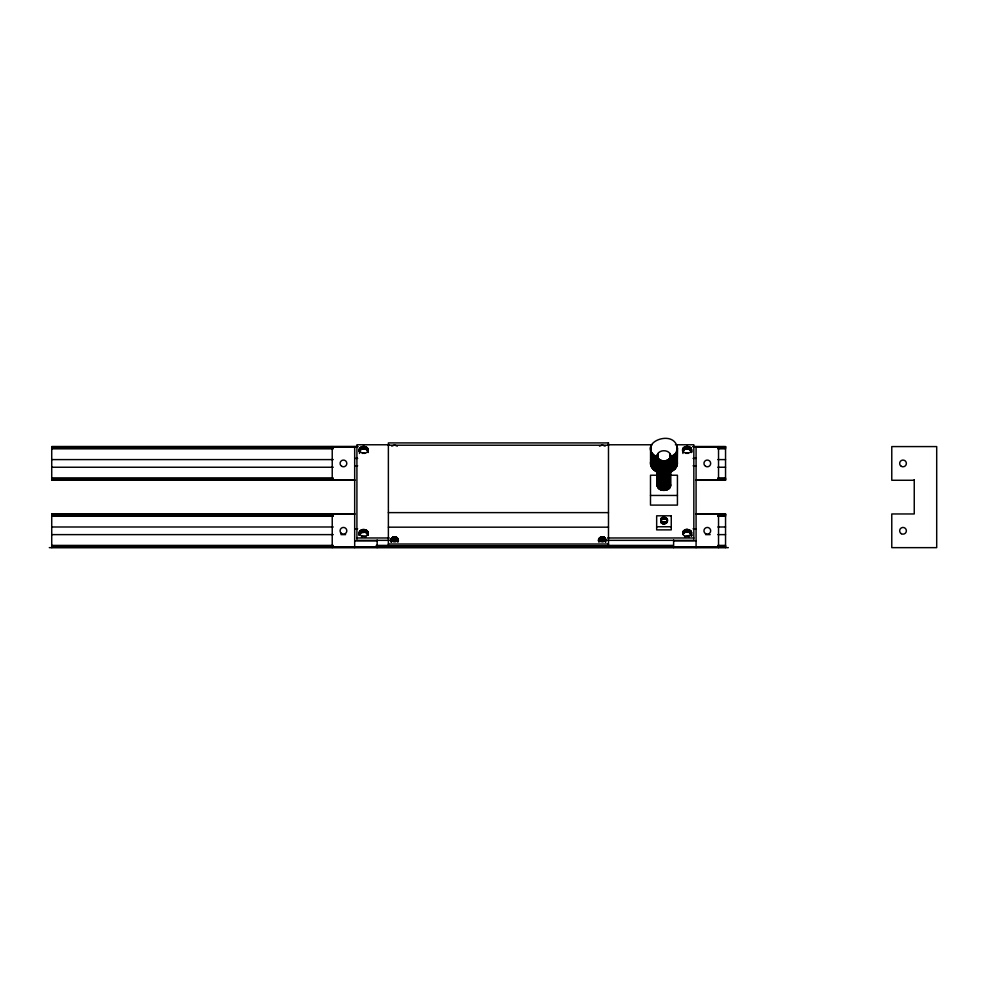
<?xml version="1.0" encoding="UTF-8"?>
<svg xmlns="http://www.w3.org/2000/svg" width="986" height="986" viewBox="0 0 986 986"><rect width="100%" height="100%" fill="white"/><g stroke="black" fill="none" stroke-linecap="round" stroke-linejoin="round"><path stroke-width="1.48" d="M359.187 534.954C360.531 532.354 360.395 528.619 364.537 529.605C366.681 529.741 369.047 532.009 367.815 534.202C365.596 538.923 355.786 534.868 360.482 530.53M359.36 451.218C360.371 448.383 361.369 445.253 365.387 446.707C367.371 447.139 369.035 449.591 367.63 451.415C365.116 455.729 355.897 451.613 360.482 447.447M657.255 455.298C657.157 462.237 669.358 462.804 670.665 456.296C670.763 449.357 658.574 448.79 657.255 455.298L657.255 485.839C658.537 493.493 673.956 490.708 669.901 482.955M667.325 519.795C664.453 527.374 655.937 516.011 665.254 517.465C673.228 521.569 658.771 527.646 661.162 519.881M391.171 541.77C391.516 538.59 396.89 538.368 397.851 541.277M677.431 448.457L675.841 453.227L670.307 457.381L670.307 472.232L675.163 468.929L677.185 465.281L677.431 448.457C674.818 427.049 634.109 444.304 657.613 457.381M691.506 535.953C692.098 532.415 687.168 530.998 684.604 532.489C680.118 536.409 684.358 527.091 688.401 529.692C698.224 533.364 681.77 540.92 682.793 531.935M682.694 449.172C682.053 454.016 690.705 454.657 691.568 450.158C691.568 444.563 680.771 445.635 682.694 451.539M391.245 538.898C390.764 542.534 397.247 543.015 397.9 539.638C397.543 534.659 388.262 537.062 391.245 542.263M651.068 460.376C648.936 465.355 652.942 470.63 657.613 472.232M599.081 538.664C598.157 542.312 604.664 543.138 605.614 539.884C605.823 534.72 595.852 536.803 599.007 542.263M599.007 541.277C599.956 538.368 605.342 538.59 605.675 541.77M682.756 451.329A4.486 3.365 0 0 1 687.686 448.864A4.486 3.365 0 0 1 691.593 452.204L690.57 450.06L687.538 448.852L684.604 449.394L682.793 451.218L682.793 448.852M658.019 482.955L657.255 485.839M599.5 446.14L602.31 445.019L605.108 446.14M391.75 446.14L394.548 445.019L397.346 446.14M360.482 449.813C362.897 447.94 367.815 448.729 368.16 452.204A4.486 3.365 0 0 0 364.253 448.864A4.486 3.365 0 0 0 359.323 451.329M360.482 532.908L365.387 532.181L368.135 534.954M389.236 444.772L356.92 444.772L356.92 540.34L398.455 540.34M607.684 444.772L652.301 444.772M675.373 444.772L693.836 444.772L693.836 540.34L598.453 540.34M388.373 445.216L608.485 445.216M51.728 446.584L357.869 446.584L51.728 446.658L51.728 480.268L354.8 480.194M693.084 446.584L725.548 446.584L725.548 480.268L696.079 480.268M693.244 446.658L725.548 446.658M51.728 446.88L357.869 446.88M693.244 446.88L725.548 446.88M51.728 447.237L333.256 447.237M717.857 447.237L725.548 447.237M51.728 447.706L333.256 447.706M717.857 447.706L725.548 447.706M51.728 448.248L333.256 448.248M717.857 448.248L725.548 448.248M51.728 448.827L333.256 448.827M717.857 448.827L725.548 448.827M354.677 458.379L357.671 458.379M693.084 458.379L696.079 458.379M51.728 459.599L333.256 459.599M717.857 459.599L725.548 459.599M354.677 465.799L357.671 465.799M693.084 465.799L696.079 465.799M51.728 467.241L333.256 467.241M717.857 467.241L725.548 467.241M657.97 475.227L650.489 475.227L650.489 505.103L677.431 505.103L677.431 475.227L669.95 475.227M51.728 478.025L333.256 478.025M717.857 478.025L725.548 478.025M51.728 478.604L333.256 478.604M717.857 478.604L725.548 478.604M51.728 479.147L333.256 479.147M717.857 479.147L725.548 479.147M51.728 479.615L333.256 479.615M717.857 479.615L725.548 479.615M51.728 479.972L354.8 479.972M696.326 479.972L725.548 479.972M914.244 480.268L891.775 480.268L891.775 446.584L936.7 446.584L936.7 547.649L891.775 547.649L891.775 513.965L914.244 513.965L914.244 479.64M650.489 495.453L677.431 495.453M388.373 512.621L608.485 512.621M354.8 513.965L51.728 513.965L51.728 547.649M696.079 513.965L725.548 513.965L725.548 547.649M51.728 514.039L354.8 514.039M696.326 514.039L725.548 514.039M51.728 514.261L333.256 514.261M717.857 514.261L725.548 514.261M51.728 514.618L333.256 514.618M717.857 514.618L725.548 514.618M51.728 515.086L333.256 515.086M717.857 515.086L725.548 515.086M51.728 515.629L333.256 515.629M717.857 515.629L725.548 515.629M51.728 516.208L333.256 516.208M717.857 516.208L725.548 516.208M656.664 526.758L671.256 526.758M51.728 526.992L333.256 526.992M717.857 526.992L725.548 526.992M388.373 527.177L608.485 527.177M354.677 528.804L357.671 528.804M693.084 528.804L696.079 528.804M51.728 534.622L333.256 534.622M340.946 534.622L345.568 534.622M705.557 534.622L710.167 534.622M717.857 534.622L725.548 534.622M356.92 537.974L389.236 537.974M607.684 537.974L693.836 537.974M354.677 540.907L377.145 540.907M673.623 540.907L696.079 540.907M388.373 544.025L608.485 544.025M51.728 545.406L333.256 545.406M376.332 545.406L388.644 545.406M608.633 545.406L673.241 545.406M717.857 545.406L725.548 545.406M51.728 545.985L333.256 545.985M376.332 545.985L673.241 545.985M717.857 545.985L725.548 545.985M51.728 546.527L333.256 546.527M376.332 546.527L673.241 546.527M717.857 546.527L725.548 546.527M51.728 546.996L725.548 546.996M51.728 547.353L725.548 547.353M49.3 547.649L728.346 547.649M676.852 460.376L677.431 463.309M667.325 521.286L667.078 518.833M718.535 446.584L718.535 480.268M718.535 513.965L718.535 547.649M696.079 446.584L696.079 547.649M691.568 449.493L691.568 452.537M691.568 532.588L691.568 535.62M691.396 448.852L691.506 451.539M691.396 531.935L691.396 536.273M691.248 448.531L691.248 450.91M691.248 531.627L691.248 534.005M691.063 448.236L691.063 450.614M691.063 531.331L691.063 533.697M690.829 447.952L690.829 450.331M690.829 531.035L690.829 533.414M690.57 447.693L690.57 450.06M690.57 530.776L690.57 533.155M690.274 447.447L690.274 449.813M690.274 530.53L690.274 532.908M689.941 447.225L689.941 449.591M689.941 530.308L689.941 532.686M689.596 447.028L689.596 449.394M689.596 530.111L689.596 532.489M689.214 446.855L689.214 449.234M689.214 529.938L689.214 532.317M688.82 446.707L688.82 449.086M688.82 529.802L688.82 532.181M688.401 446.596L688.401 448.975M688.401 529.692L688.401 532.058M687.969 446.522L687.969 448.901M687.969 529.605L687.969 531.984M687.538 446.473L687.538 448.852M687.538 529.556L687.538 531.935M687.094 446.461L687.094 448.827M687.094 529.544L687.094 531.922M686.65 446.473L686.65 448.852M686.65 529.556L686.65 531.935M686.219 446.522L686.219 448.901M686.219 529.605L686.219 531.984M685.788 446.596L685.788 448.975M685.788 529.692L685.788 532.058M685.381 446.707L685.381 449.086M685.381 529.802L685.381 532.181M684.974 446.855L684.974 449.234M684.974 529.938L684.974 532.317M684.604 447.028L684.604 449.394M684.604 530.111L684.604 532.489M684.247 447.225L684.247 449.591M684.247 530.308L684.247 532.686M683.914 447.447L683.914 449.813M683.914 530.53L683.914 532.908M683.618 447.693L683.618 450.06M683.618 530.776L683.618 533.155M683.36 447.952L683.36 450.331M683.36 531.035L683.36 533.414M683.138 448.236L682.941 450.91M682.941 451.12L682.941 453.486M683.138 531.331L682.941 534.005M677.37 447.471L677.37 464.295M677.185 446.485L677.185 465.281M676.852 451.391L676.852 466.242M676.408 452.327L676.408 467.179M675.841 453.227L675.841 468.079M675.163 454.078L675.163 468.929M674.375 454.879L674.375 469.718M673.487 455.606L673.487 470.458M673.623 539.995L673.623 547.649M672.514 456.284L672.514 471.123M671.441 456.875L671.441 471.715M670.665 455.298L670.665 485.839M670.406 454.324L670.406 486.813M670.184 453.856L670.184 487.281M669.901 458.182L669.901 487.725M669.568 458.601L669.568 488.156M669.174 459.008L669.174 488.551M668.73 459.377L668.73 488.92M668.237 459.71L668.237 489.253M667.707 460.006L667.707 489.549M667.14 460.252L667.14 489.795M667.189 519.067L667.189 522.013M667.078 520.768L666.93 522.481M666.758 521.2L666.758 522.691M666.536 460.462L666.536 490.017M666.561 518.192L666.561 519.684M666.561 521.409L666.561 522.888M666.339 518.007L666.339 519.499M666.339 521.582L666.339 523.073M666.105 517.847L666.105 519.326M666.105 521.754L666.105 523.233M665.92 460.635L665.92 490.178M665.833 521.902L665.833 523.381M665.55 522.025L665.55 523.517M665.279 460.758L665.279 490.301M665.254 522.136L665.254 523.615M664.934 517.379L664.934 518.87M664.934 522.223L664.934 523.702M664.626 460.832L664.626 490.375M664.613 517.317L664.613 518.809M664.613 522.284L664.613 523.763M664.293 517.28L664.293 518.772M664.293 522.321L664.293 523.8M663.96 460.856L663.96 490.399M663.96 517.268L663.96 518.759M663.96 522.333L663.96 523.812M663.627 517.28L663.627 518.772M663.627 522.321L663.627 523.8M663.295 460.832L663.295 490.375M663.307 517.317L663.307 518.809M663.307 522.284L663.307 523.763M662.986 517.379L662.986 518.87M662.986 522.223L662.986 523.702M662.641 460.758L662.641 490.301M662.666 522.136L662.666 523.615M662.37 522.025L662.37 523.517M662 460.635L662 490.178M662.087 517.699L662.087 519.178M662.087 521.902L662.087 523.381M661.828 517.847L661.828 519.326M661.828 521.754L661.828 523.233M661.581 518.007L661.581 519.499M661.581 521.582L661.581 523.073M661.384 460.462L661.384 490.017M661.36 518.192L661.36 519.684M661.36 521.409L661.36 522.888M660.99 518.611L660.99 520.09M660.99 520.99L661.162 522.691M660.78 460.252L660.78 489.795M660.842 518.833L660.842 520.312M660.842 520.768L660.842 522.247M660.743 519.067L660.743 522.013M660.213 460.006L660.213 489.549M659.683 459.71L659.683 489.253M659.203 459.377L659.203 488.92M658.747 459.008L658.747 488.551M658.365 458.601L658.365 488.156M658.019 453.412L658.019 487.725M657.736 453.856L657.736 487.281M657.514 454.324L657.514 486.813M657.354 454.805L657.354 486.332M656.479 456.875L656.479 471.715M655.407 456.284L655.407 471.123M654.433 455.606L654.433 470.458M653.545 454.879L653.545 469.718M652.757 454.078L652.757 468.929M652.079 453.227L652.079 468.079M651.512 452.327L651.512 467.179M651.068 445.524L651.068 466.242M650.748 446.485L650.748 465.281M650.55 447.471L650.55 464.295M605.527 538.664L605.614 542.263M605.416 538.43L605.416 540.796M605.108 537.986L605.281 540.574M604.911 537.789L604.911 540.168M604.689 537.604L604.689 539.983M604.443 537.444L604.443 539.81M604.171 537.296L604.171 539.662M603.9 537.16L603.9 539.539M603.592 537.062L603.592 539.428M603.284 536.976L603.284 539.354M602.964 536.914L602.964 539.293M602.631 536.877L602.631 539.256M602.31 536.865L602.31 539.243M601.978 536.877L601.978 539.256M601.645 536.914L601.645 539.293M601.324 536.976L601.324 539.354M601.016 537.062L601.016 539.428M600.72 537.16L600.72 539.539M600.437 537.296L600.437 539.662M600.166 537.444L600.166 539.81M599.919 537.604L599.919 539.983M599.698 537.789L599.698 540.168M599.5 537.986L599.34 540.574M599.192 538.43L599.192 540.796M397.851 538.898L397.851 542.263M397.654 538.43L397.765 541.031M397.518 538.208L397.518 540.574M397.346 537.986L397.346 540.365M397.148 537.789L397.148 540.168M396.927 537.604L396.927 539.983M396.68 537.444L396.68 539.81M396.421 537.296L396.421 539.662M396.138 537.16L396.138 539.539M395.83 537.062L395.83 539.428M395.522 536.976L395.522 539.354M395.201 536.914L395.201 539.293M394.881 536.877L394.881 539.256M394.548 536.865L394.548 539.243M394.215 536.877L394.215 539.256M393.895 536.914L393.895 539.293M393.562 536.976L393.562 539.354M393.254 537.062L393.254 539.428M392.958 537.16L392.958 539.539M392.675 537.296L392.675 539.662M392.403 537.444L392.403 539.81M392.169 537.604L392.169 539.983M391.947 537.789L391.947 540.168M391.75 537.986L391.75 540.365M391.578 538.208L391.578 540.574M391.43 538.43L391.319 541.031M377.145 539.995L377.145 547.649M368.074 449.172L368.135 452.537M368.074 532.255L368.16 535.287A4.486 3.365 0 0 0 363.661 531.922L363.661 529.544M367.963 448.852L367.963 451.218M367.963 531.935L367.963 534.313M367.63 448.236L367.815 450.91M367.63 531.331L367.815 534.005M367.396 447.952L367.396 450.331M367.396 531.035L367.396 533.414M367.137 447.693L367.137 450.06M367.137 530.776L367.137 533.155M366.841 447.447L366.841 449.813M366.841 530.53L366.841 532.908M366.509 447.225L366.509 449.591M366.509 530.308L366.509 532.686M366.163 447.028L366.163 449.394M366.163 530.111L366.163 532.489M365.781 446.855L365.781 449.234M365.781 529.938L365.781 532.317M365.387 446.707L365.387 449.086M365.387 529.802L365.387 532.181M364.968 446.596L364.968 448.975M364.968 529.692L364.968 532.058M364.537 446.522L364.537 448.901M364.537 529.605L364.537 531.984M364.105 446.473L364.105 448.852M364.105 529.556L364.105 531.935M363.661 446.461L363.661 448.827M363.218 446.473L363.218 448.852M363.218 529.556L363.218 531.935M362.786 446.522L362.786 448.901M362.786 529.605L362.786 531.984M362.355 446.596L362.355 448.975M362.355 529.692L362.355 532.058M361.948 446.707L361.948 449.086M361.948 529.802L361.948 532.181M361.542 446.855L361.542 449.234M361.542 529.938L361.542 532.317M361.172 447.028L361.172 449.394M361.172 530.111L361.172 532.489M360.814 447.225L360.814 449.591M360.814 530.308L360.814 532.686M360.186 447.693L360.186 450.06M360.186 530.776L360.186 533.155M359.927 447.952L359.927 450.331M359.927 531.035L359.927 533.414M359.705 448.236L359.705 450.614M359.705 531.331L359.705 533.697M359.508 448.531L359.508 450.91M359.508 451.12L359.508 453.486M359.508 531.627L359.508 534.005M359.36 448.852L359.261 451.539M359.36 531.935L359.261 534.634M359.187 532.588L359.175 535.287A4.486 3.365 0 0 1 363.661 531.922M354.677 446.584L354.677 547.649M332.22 446.584L332.22 480.268M332.22 513.965L332.22 547.649M682.756 534.412A4.486 3.365 0 0 1 688.253 532.033A4.486 3.365 0 0 1 691.433 536.162M685.936 453.4A4.486 3.365 0 0 1 688.253 453.4M684.851 536.828A4.486 3.365 0 0 1 689.337 536.828M362.503 453.4A4.486 3.365 0 0 1 364.82 453.4M361.418 536.828A4.486 3.365 0 0 1 365.905 536.828M608.485 442.911L388.373 442.911L388.373 546.404L608.485 546.404L608.485 442.911M671.256 515.801L656.664 515.801L656.664 529.876L671.256 529.876L671.256 515.801M901.327 466.341A3.365 3.365 0 0 0 906.38 463.42A3.365 3.365 0 0 0 901.327 460.511A3.365 3.365 0 0 0 901.327 466.341M901.327 533.722A3.365 3.365 0 0 0 906.38 530.801A3.365 3.365 0 0 0 901.327 527.892A3.365 3.365 0 0 0 901.327 533.722M705.631 466.341A3.365 3.365 0 0 0 710.684 463.42A3.365 3.365 0 0 0 705.631 460.511A3.365 3.365 0 0 0 705.631 466.341M705.631 533.722A3.365 3.365 0 0 0 710.684 530.801A3.365 3.365 0 0 0 705.631 527.892A3.365 3.365 0 0 0 705.631 533.722M341.76 466.341A3.365 3.365 0 0 0 346.813 463.42A3.365 3.365 0 0 0 341.76 460.511A3.365 3.365 0 0 0 341.76 466.341M341.07 533.192A3.365 3.365 0 0 0 346.702 531.676A3.365 3.365 0 0 0 342.573 527.547A3.365 3.365 0 0 0 341.07 533.192"/></g></svg>
